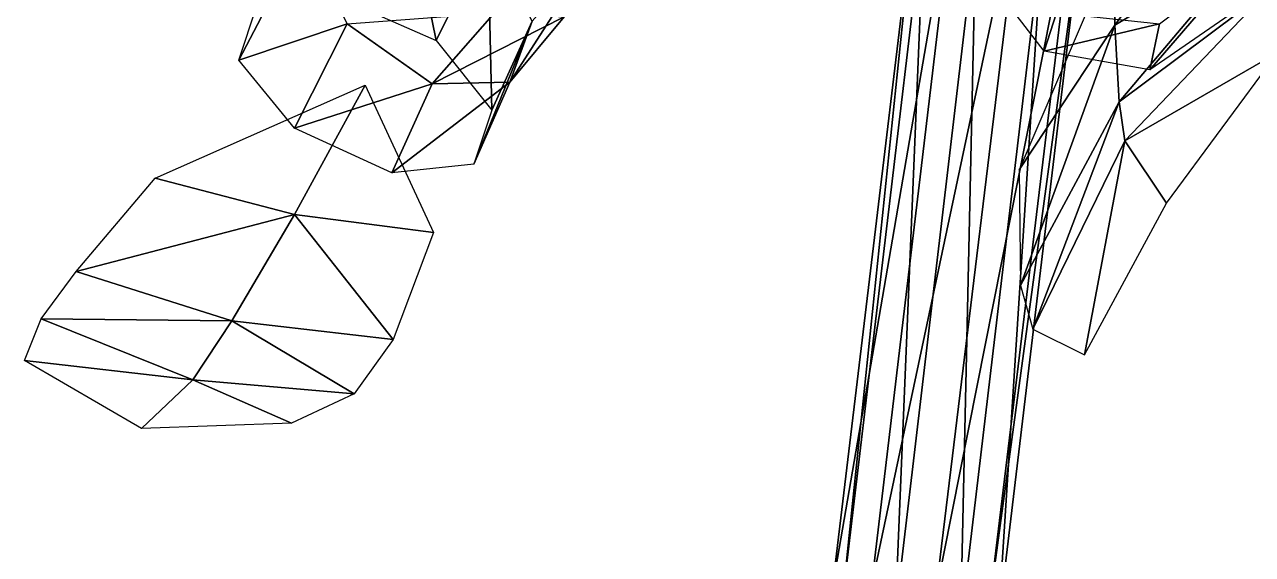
# Model space of a CAD drawing. Extents: x -6.8 to 6.8, y -29 to 29.
# Drawn here: x -1.932 to 0.275, y -3.686 to -2.734 of the extents above; entities that cross this region are included whole.
import ezdxf

# ---------------------------------------------------------------- set-up
doc = ezdxf.new("R2010")
doc.units = 0

msp = doc.modelspace()

# ---------------------------------------------------------------- linework, layer by layer
at = {"layer": 'flower_stems1', "color": 3}
for points in [[(-1.25244, -2.46771, 6.43255), (-1.36743, -2.68518, 6.27508), (-1.19244, -2.76269, 6.26257)], [(-1.25244, -2.46771, 6.43255), (-1.19244, -2.76269, 6.26257), (-1.09997, -2.57519, 6.39758)], [(-1.43243, -2.57769, 6.71704), (-1.54742, -2.79766, 6.55755), (-1.51495, -2.70019, 6.39758)], [(-1.35247, -2.73266, 6.79754), (-1.54742, -2.79766, 6.55755), (-1.43243, -2.57769, 6.71704)], [(-1.09997, -2.57519, 6.39758), (-1.19244, -2.76269, 6.26257), (-1.09246, -2.88769, 6.36755)], [(-1.09997, -2.57519, 6.39758), (-1.09246, -2.88769, 6.36755), (-1.01995, -2.72766, 6.47857)], [(-0.90771, -2.60015, 6.59753), (-1.01995, -2.72766, 6.47857), (-1.05993, -2.8377, 6.62756)], [(-0.90771, -2.60015, 6.59753), (-1.05993, -2.8377, 6.62756), (-0.96246, -2.72015, 6.73754)], [(0.26007, -2.61767, 6.96032), (0.24255, -2.7102, 6.68255), (0.09027, -2.81518, 6.73229)], [(0.26007, -2.61767, 6.96032), (0.09027, -2.81518, 6.73229), (0.10754, -2.73266, 6.96752)], [(-0.07745, -2.7127, 6.93005), (-0.09997, -2.78167, 6.73504), (-0.21246, -2.63519, 6.69256)], [(-1.08746, -2.7127, 6.88006), (-1.19995, -2.8402, 6.76007), (-1.35247, -2.73266, 6.79754)], [(-0.96246, -2.72015, 6.73754), (-1.19995, -2.8402, 6.76007), (-1.08746, -2.7127, 6.88006)], [(0.10754, -2.73266, 6.96752), (-0.09997, -2.78167, 6.73504), (-0.07745, -2.7127, 6.93005)], [(-1.35247, -2.73266, 6.79754), (-1.44744, -2.92016, 6.66253), (-1.54742, -2.79766, 6.55755)], [(-1.19995, -2.8402, 6.76007), (-1.44744, -2.92016, 6.66253), (-1.35247, -2.73266, 6.79754)], [(-0.96246, -2.72015, 6.73754), (-1.05993, -2.8377, 6.62756), (-1.19995, -2.8402, 6.76007)], [(-1.01995, -2.72766, 6.47857), (-1.09246, -2.88769, 6.36755), (-1.12493, -2.98516, 6.53002)], [(-1.01995, -2.72766, 6.47857), (-1.12493, -2.98516, 6.53002), (-1.05993, -2.8377, 6.62756)], [(0.10754, -2.73266, 6.96752), (0.09027, -2.81518, 6.73229), (-0.09997, -2.78167, 6.73504)], [(-1.19995, -2.8402, 6.76007), (-1.27246, -3.00018, 6.65258), (-1.44744, -2.92016, 6.66253)], [(-1.05993, -2.8377, 6.62756), (-1.27246, -3.00018, 6.65258), (-1.19995, -2.8402, 6.76007)], [(-1.05993, -2.8377, 6.62756), (-1.12493, -2.98516, 6.53002), (-1.27246, -3.00018, 6.65258)]]:
    msp.add_3dface(points, dxfattribs=at)
at = {"layer": 'flowers0', "color": 1}
for points in [[(0.02752, -2.73516, 6.27258), (0.22003, -2.46771, 6.17254), (0.03002, -2.5852, 6.65502)], [(0.02752, -2.73516, 6.27258), (0.27752, -2.5852, 5.84252), (0.22003, -2.46771, 6.17254)], [(0.03002, -2.5852, 6.65502), (-0.14495, -2.99517, 6.40258), (0.02752, -2.73516, 6.27258)], [(0.03503, -2.87268, 5.94506), (0.27752, -2.5852, 5.84252), (0.02752, -2.73516, 6.27258)], [(0.03503, -2.87268, 5.94506), (0.30505, -2.67016, 5.68005), (0.27752, -2.5852, 5.84252)], [(0.04504, -2.94268, 5.76007), (0.30505, -2.67016, 5.68005), (0.03503, -2.87268, 5.94506)], [(0.04504, -2.94268, 5.76007), (0.32006, -2.78393, 5.54504), (0.30505, -2.67016, 5.68005)], [(-0.14495, -2.99517, 6.40258), (-0.14245, -3.20269, 6.09252), (0.02752, -2.73516, 6.27258)], [(-0.14245, -3.20269, 6.09252), (0.03503, -2.87268, 5.94506), (0.02752, -2.73516, 6.27258)], [(0.12005, -3.05517, 5.55004), (0.32006, -2.78393, 5.54504), (0.04504, -2.94268, 5.76007)], [(-1.44744, -3.07519, 6.26757), (-1.69744, -3.01019, 6.36505), (-1.31994, -2.84271, 6.46429)], [(-1.31994, -2.84271, 6.46429), (-1.19744, -3.10766, 6.17504), (-1.44744, -3.07519, 6.26757)], [(-0.14245, -3.20269, 6.09252), (-0.11993, -3.28143, 5.90753), (0.03503, -2.87268, 5.94506)], [(0.03503, -2.87268, 5.94506), (-0.11993, -3.28143, 5.90753), (0.04504, -2.94268, 5.76007)], [(0.04504, -2.94268, 5.76007), (-0.11993, -3.28143, 5.90753), (-0.02746, -3.32769, 5.73254)], [(0.04504, -2.94268, 5.76007), (-0.02746, -3.32769, 5.73254), (0.12005, -3.05517, 5.55004)], [(-1.44744, -3.07519, 6.26757), (-1.83996, -3.17767, 6.18505), (-1.69744, -3.01019, 6.36505)], [(-1.55993, -3.26666, 6.09252), (-1.83996, -3.17767, 6.18505), (-1.44744, -3.07519, 6.26757)], [(-1.26995, -3.30017, 5.95507), (-1.55993, -3.26666, 6.09252), (-1.44744, -3.07519, 6.26757)], [(-1.19744, -3.10766, 6.17504), (-1.26995, -3.30017, 5.95507), (-1.44744, -3.07519, 6.26757)], [(-1.55993, -3.26666, 6.09252), (-1.90246, -3.26269, 6.08007), (-1.83996, -3.17767, 6.18505)], [(-1.62994, -3.37268, 5.99505), (-1.93243, -3.3377, 5.96258), (-1.90246, -3.26269, 6.08007)], [(-1.62994, -3.37268, 5.99505), (-1.90246, -3.26269, 6.08007), (-1.55993, -3.26666, 6.09252)], [(-1.55993, -3.26666, 6.09252), (-1.33996, -3.3977, 5.85003), (-1.62994, -3.37268, 5.99505)], [(-1.26995, -3.30017, 5.95507), (-1.33996, -3.3977, 5.85003), (-1.55993, -3.26666, 6.09252)], [(-1.72247, -3.4602, 5.84252), (-1.93243, -3.3377, 5.96258), (-1.62994, -3.37268, 5.99505)], [(-1.62994, -3.37268, 5.99505), (-1.45245, -3.45019, 5.74505), (-1.72247, -3.4602, 5.84252)], [(-1.62994, -3.37268, 5.99505), (-1.33996, -3.3977, 5.85003), (-1.45245, -3.45019, 5.74505)]]:
    msp.add_3dface(points, dxfattribs=at)
at = {"layer": 'stems3', "color": 3}
for points in [[(-0.47991, -3.74517, 9.00506), (-0.25494, -2.43768, 8.4718), (-0.41021, -3.74267, 9.10253)], [(-0.47991, -3.74517, 9.00506), (-0.32745, -2.47265, 8.38256), (-0.25494, -2.43768, 8.4718)], [(-0.41021, -3.74267, 9.10253), (-0.25494, -2.43768, 8.4718), (-0.13494, -2.44519, 8.48754)], [(-0.41021, -3.74267, 9.10253), (-0.13494, -2.44519, 8.48754), (-0.29492, -3.76019, 9.12255)], [(-0.29492, -3.76019, 9.12255), (-0.13494, -2.44519, 8.48754), (-0.04241, -2.48516, 8.42504)], [(-0.46246, -3.7677, 8.88757), (-0.32745, -2.47265, 8.38256), (-0.47991, -3.74517, 9.00506)], [(-0.46246, -3.7677, 8.88757), (-0.31494, -2.5252, 8.27758), (-0.32745, -2.47265, 8.38256)], [(-0.29492, -3.76019, 9.12255), (-0.04241, -2.48516, 8.42504), (-0.19995, -3.78881, 9.05755)], [(-0.19995, -3.78881, 9.05755), (-0.04241, -2.48516, 8.42504), (-0.02996, -2.53863, 8.31756)], [(-0.36743, -3.79766, 8.82006), (-0.31494, -2.5252, 8.27758), (-0.46246, -3.7677, 8.88757)], [(-0.36743, -3.79766, 8.82006), (-0.22247, -2.56768, 8.21453), (-0.31494, -2.5252, 8.27758)], [(-0.19995, -3.78881, 9.05755), (-0.02996, -2.53863, 8.31756), (-0.18243, -3.81268, 8.94006)], [(-0.18243, -3.81268, 8.94006), (-0.02996, -2.53863, 8.31756), (-0.10247, -2.57269, 8.23205)], [(-0.24993, -3.81518, 8.84252), (-0.22247, -2.56768, 8.21453), (-0.36743, -3.79766, 8.82006)], [(-0.24993, -3.81518, 8.84252), (-0.10247, -2.57269, 8.23205), (-0.22247, -2.56768, 8.21453)], [(-0.18243, -3.81268, 8.94006), (-0.10247, -2.57269, 8.23205), (-0.24993, -3.81518, 8.84252)]]:
    msp.add_3dface(points, dxfattribs=at)

doc.saveas('drawing.dxf')
